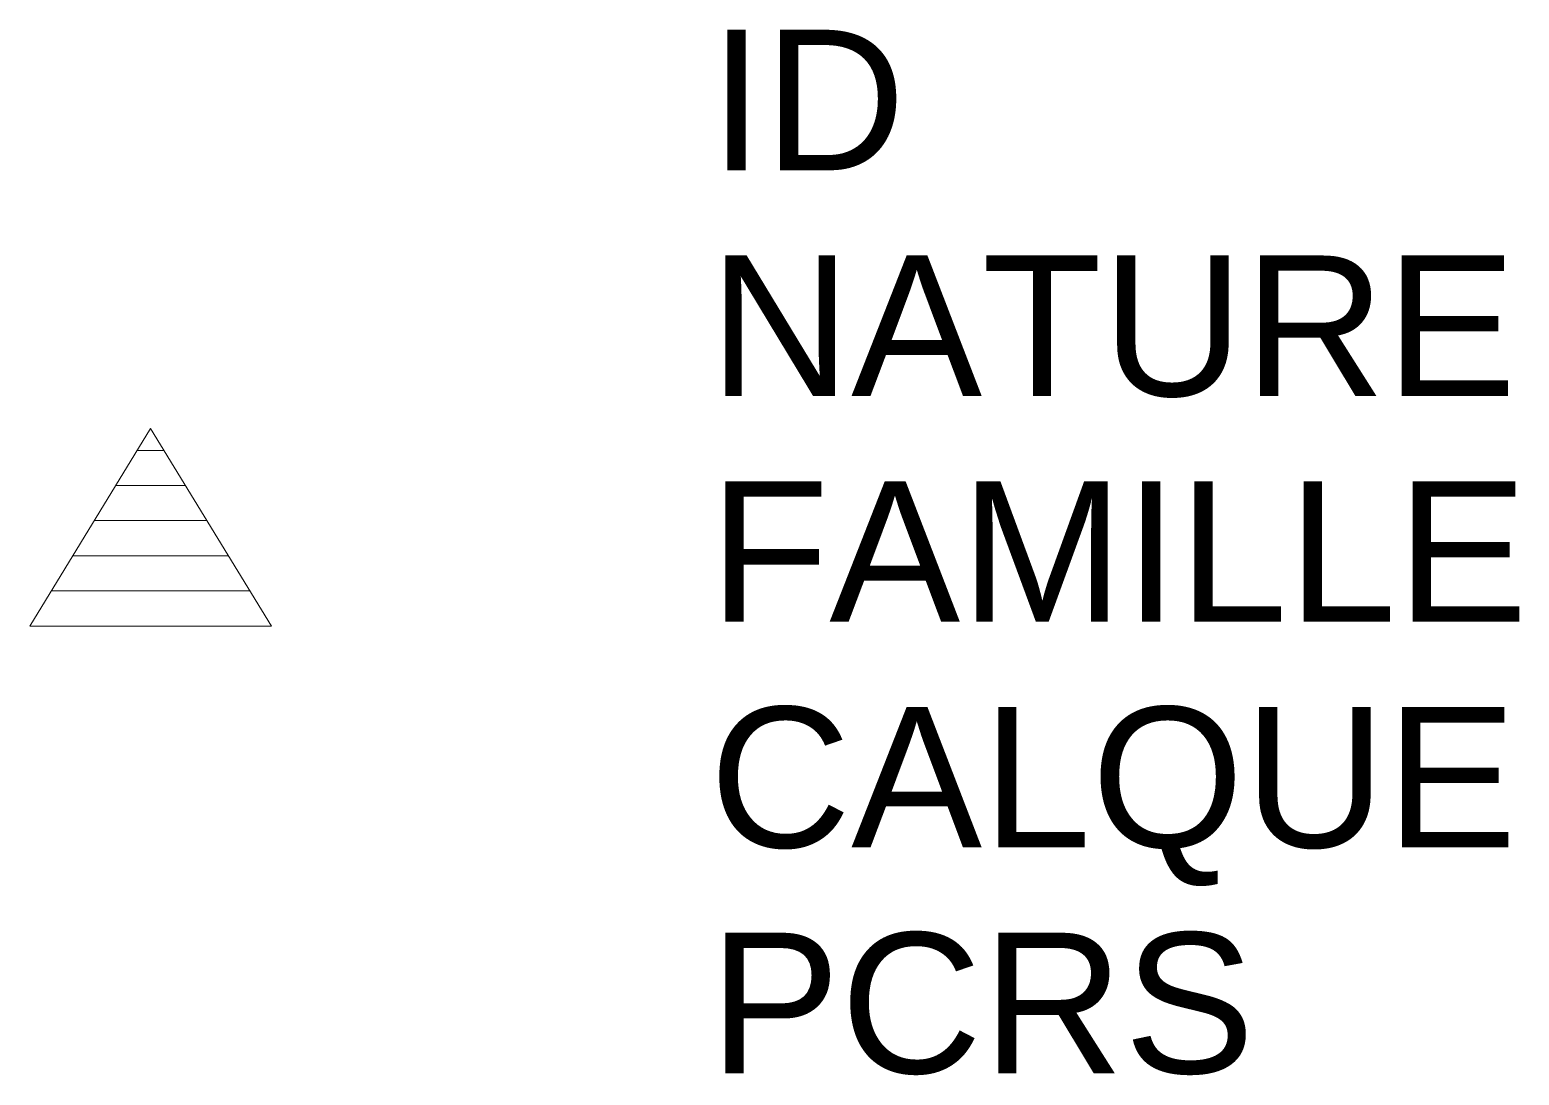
# Model space of a CAD drawing. Header units: metres. Extents: x -0.17 to 1.95, y -0.73 to 0.75.
import ezdxf

# ---------------------------------------------------------------- set-up
doc = ezdxf.new("R2010")
doc.units = ezdxf.units.M
doc.linetypes.add('Socle_Continu', pattern=[2.5, 2.5, 0])
doc.layers.add('SIGNV_SCS', color=20, linetype='Socle_Continu', lineweight=13)
doc.styles.get("Standard").update_dxf_attribs({"font": 'arial.ttf'})

msp = doc.modelspace()

# ---------------------------------------------------------------- linework, layer by layer
at = {"layer": 'SIGNV_SCS', "linetype": 'Socle_Continu'}
for p, q in [((-0.0191, 0.1563), (0.0191, 0.1563)), ((-0.0496, 0.1063), (0.0497, 0.1063)), ((-0.0802, 0.0563), (0.0802, 0.0563)), ((-0.1108, 0.0063), (0.1108, 0.0063)), ((-0.1413, -0.0438), (0.1413, -0.0438)), ((-0.1719, -0.0937), (0.1719, -0.0937))]:
    msp.add_line(p, q, dxfattribs=at)
at = {"layer": 'SIGNV_SCS', "linetype": 'Socle_Continu', "flags": 128}
msp.add_lwpolyline([(-0.1719, -0.0937), (0, 0.1875), (0.1719, -0.0937)], close=True, dxfattribs=at)

# ---------------------------------------------------------------- texts
at = {"layer": 'SIGNV_SCS', "linetype": 'Socle_Continu', "flags": 9}
for tag, p, s in [('ID', (0.7951, 0.555), 'HP_0562'), ('NATURE', (0.7951, 0.2337), 'Support de rappel de feu'), ('FAMILLE', (0.7951, -0.0876), 'Signalisation verticale'), ('CALQUE', (0.7951, -0.4089), 'SIGNV_SCS'), ('PCRS', (0.7951, -0.7302), 'AffleurantSymbole')]:
    msp.add_attdef(tag, p, s, height=0.2, dxfattribs=at)

doc.saveas('drawing.dxf')
